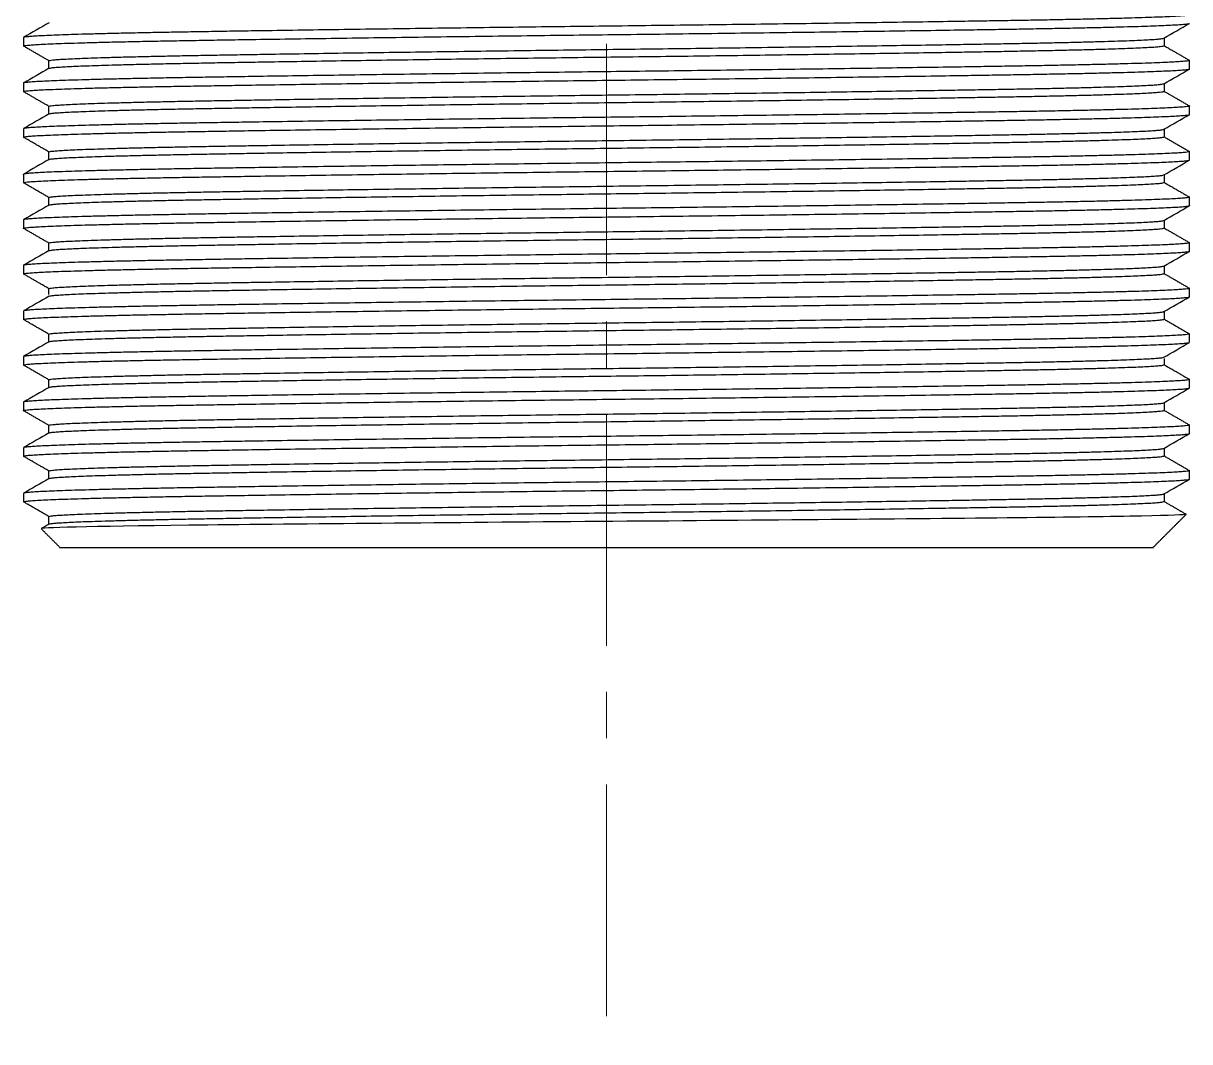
# Model space of a CAD drawing. Header units: millimetres. Extents: x 4812 to 5406, y -603 to -183.
# Drawn here: x 4911.54 to 4943.54, y -560.3 to -532.37 of the extents above; entities that cross this region are included whole.
import ezdxf

# ---------------------------------------------------------------- set-up
doc = ezdxf.new("R2010")
doc.units = ezdxf.units.MM
doc.header["$LTSCALE"] = 0.1
doc.linetypes.add('CENTERX2', pattern=[101.6, 63.5, -12.7, 12.7, -12.7])
doc.layers.get('0').update_dxf_attribs({"lineweight": 13})
doc.layers.add('CENTER', color=1, linetype='CENTERX2', lineweight=15)

msp = doc.modelspace()

# ---------------------------------------------------------------- linework, layer by layer
at = {"lineweight": -3}
for points, weights, knots in [([(4943.54, -532.134), (4943.54, -532.212), (4938.854, -532.29), (4934.167, -532.368), (4927.54, -532.446), (4920.912, -532.525), (4916.226, -532.603), (4911.676, -532.679), (4911.543, -532.755)], [1, 0.923879532511, 1, 0.923879532511, 1, 0.923879532511, 1, 0.925922679783, 0.996023385571], [-53.02302, -53.02302, -53.02302, -39.767265, -39.767265, -26.51151, -26.51151, -13.255755, -13.255755, -0.355797, -0.355797, -0.355797]), ([(4911.54, -532.991), (4911.54, -532.913), (4916.226, -532.835), (4920.912, -532.757), (4927.54, -532.678), (4934.167, -532.6), (4938.854, -532.522), (4943.404, -532.446), (4943.536, -532.37)], [1, 0.923879532512, 1, 0.923879532511, 1, 0.923879532511, 1, 0.925922679783, 0.996023385571], [-53.02302, -53.02302, -53.02302, -39.767265, -39.767265, -26.51151, -26.51151, -13.255755, -13.255755, -0.355797, -0.355797, -0.355797]), ([(4912.24, -533.395), (4912.24, -533.317), (4916.721, -533.239), (4921.202, -533.161), (4927.54, -533.083), (4933.877, -533.004), (4938.359, -532.926), (4942.704, -532.851), (4942.836, -532.774)], [1, 0.923879532512, 1, 0.923879532511, 1, 0.923879532511, 1, 0.926016725123, 0.995845624347], [-50.703592, -50.703592, -50.703592, -38.027694, -38.027694, -25.351796, -25.351796, -12.675898, -12.675898, -0.355894, -0.355894, -0.355894]), ([(4912.243, -533.601), (4912.376, -533.524), (4916.721, -533.449), (4921.202, -533.37), (4927.54, -533.292), (4933.877, -533.214), (4938.359, -533.136), (4942.84, -533.058), (4942.84, -532.98)], [0.995845624346, 0.926016725123, 1, 0.923879532511, 1, 0.923879532511, 1, 0.923879532511, 1], [-50.347698, -50.347698, -50.347698, -38.027694, -38.027694, -25.351796, -25.351796, -12.675898, -12.675898, 0, 0, 0]), ([(4943.54, -533.384), (4943.54, -533.462), (4938.854, -533.54), (4934.167, -533.618), (4927.54, -533.696), (4920.912, -533.775), (4916.226, -533.853), (4911.676, -533.929), (4911.543, -534.005)], [1, 0.923879532511, 1, 0.923879532511, 1, 0.923879532511, 1, 0.925922679783, 0.996023385571], [-53.02302, -53.02302, -53.02302, -39.767265, -39.767265, -26.51151, -26.51151, -13.255755, -13.255755, -0.355797, -0.355797, -0.355797]), ([(4911.54, -534.241), (4911.54, -534.163), (4916.226, -534.085), (4920.912, -534.007), (4927.54, -533.928), (4934.167, -533.85), (4938.854, -533.772), (4943.404, -533.696), (4943.536, -533.62)], [1, 0.923879532511, 1, 0.923879532511, 1, 0.923879532511, 1, 0.925922679783, 0.996023385571], [-53.02302, -53.02302, -53.02302, -39.767265, -39.767265, -26.51151, -26.51151, -13.255755, -13.255755, -0.355797, -0.355797, -0.355797]), ([(4912.24, -534.645), (4912.24, -534.567), (4916.721, -534.489), (4921.202, -534.411), (4927.54, -534.333), (4933.877, -534.254), (4938.359, -534.176), (4942.704, -534.101), (4942.836, -534.024)], [1, 0.923879532511, 1, 0.923879532511, 1, 0.923879532511, 1, 0.926016725123, 0.995845624347], [-50.703592, -50.703592, -50.703592, -38.027694, -38.027694, -25.351796, -25.351796, -12.675898, -12.675898, -0.355894, -0.355894, -0.355894]), ([(4912.243, -534.851), (4912.376, -534.774), (4916.721, -534.699), (4921.202, -534.62), (4927.54, -534.542), (4933.877, -534.464), (4938.359, -534.386), (4942.8, -534.309), (4942.84, -534.231)], [0.995845624347, 0.926016725123, 1, 0.923879532511, 1, 0.923879532511, 1, 0.924505464464, 0.998758430063], [-50.347698, -50.347698, -50.347698, -38.027694, -38.027694, -25.351796, -25.351796, -12.675898, -12.675898, -0.104233, -0.104233, -0.104233]), ([(4943.54, -534.634), (4943.54, -534.712), (4938.854, -534.79), (4934.167, -534.868), (4927.54, -534.946), (4920.912, -535.025), (4916.226, -535.103), (4911.676, -535.179), (4911.543, -535.255)], [1, 0.923879532511, 1, 0.923879532511, 1, 0.923879532511, 1, 0.925922679783, 0.996023385571], [-53.02302, -53.02302, -53.02302, -39.767265, -39.767265, -26.51151, -26.51151, -13.255755, -13.255755, -0.355797, -0.355797, -0.355797]), ([(4911.54, -535.491), (4911.54, -535.413), (4916.226, -535.335), (4920.912, -535.257), (4927.54, -535.178), (4934.167, -535.1), (4938.854, -535.022), (4943.404, -534.946), (4943.536, -534.87)], [1, 0.923879532511, 1, 0.923879532511, 1, 0.923879532511, 1, 0.925922679783, 0.996023385571], [-53.02302, -53.02302, -53.02302, -39.767265, -39.767265, -26.51151, -26.51151, -13.255755, -13.255755, -0.355797, -0.355797, -0.355797]), ([(4912.24, -535.895), (4912.24, -535.817), (4916.721, -535.739), (4921.202, -535.661), (4927.54, -535.583), (4933.877, -535.504), (4938.359, -535.426), (4942.704, -535.351), (4942.836, -535.274)], [1, 0.923879532511, 1, 0.923879532511, 1, 0.923879532511, 1, 0.926016725123, 0.995845624347], [-50.703592, -50.703592, -50.703592, -38.027694, -38.027694, -25.351796, -25.351796, -12.675898, -12.675898, -0.355894, -0.355894, -0.355894]), ([(4912.243, -536.101), (4912.376, -536.024), (4916.721, -535.949), (4921.202, -535.87), (4927.54, -535.792), (4933.877, -535.714), (4938.359, -535.636), (4942.84, -535.558), (4942.84, -535.48)], [0.995845624347, 0.926016725123, 1, 0.923879532511, 1, 0.923879532511, 1, 0.923879532511, 1], [-50.347698, -50.347698, -50.347698, -38.027694, -38.027694, -25.351796, -25.351796, -12.675898, -12.675898, 0, 0, 0]), ([(4943.54, -535.884), (4943.54, -535.962), (4938.854, -536.04), (4934.167, -536.118), (4927.54, -536.196), (4920.912, -536.275), (4916.226, -536.353), (4911.676, -536.429), (4911.543, -536.505)], [1, 0.923879532511, 1, 0.923879532511, 1, 0.923879532511, 1, 0.925922679783, 0.996023385571], [-53.02302, -53.02302, -53.02302, -39.767265, -39.767265, -26.51151, -26.51151, -13.255755, -13.255755, -0.355797, -0.355797, -0.355797]), ([(4911.54, -536.741), (4911.54, -536.663), (4916.226, -536.585), (4920.912, -536.507), (4927.54, -536.428), (4934.167, -536.35), (4938.854, -536.272), (4943.404, -536.196), (4943.536, -536.12)], [1, 0.923879532511, 1, 0.923879532511, 1, 0.923879532511, 1, 0.925922679783, 0.996023385571], [-53.02302, -53.02302, -53.02302, -39.767265, -39.767265, -26.51151, -26.51151, -13.255755, -13.255755, -0.355797, -0.355797, -0.355797]), ([(4912.24, -537.145), (4912.24, -537.067), (4916.721, -536.989), (4921.202, -536.911), (4927.54, -536.833), (4933.877, -536.754), (4938.359, -536.676), (4942.704, -536.601), (4942.836, -536.524)], [1, 0.923879532511, 1, 0.923879532511, 1, 0.923879532511, 1, 0.926016725123, 0.995845624346], [-50.703592, -50.703592, -50.703592, -38.027694, -38.027694, -25.351796, -25.351796, -12.675898, -12.675898, -0.355894, -0.355894, -0.355894]), ([(4912.243, -537.351), (4912.376, -537.274), (4916.721, -537.199), (4921.202, -537.12), (4927.54, -537.042), (4933.877, -536.964), (4938.359, -536.886), (4942.84, -536.808), (4942.84, -536.73)], [0.995845624346, 0.926016725123, 1, 0.923879532511, 1, 0.923879532511, 1, 0.923879532511, 1], [-50.347698, -50.347698, -50.347698, -38.027694, -38.027694, -25.351796, -25.351796, -12.675898, -12.675898, 0, 0, 0]), ([(4911.54, -537.991), (4911.54, -537.913), (4916.226, -537.835), (4920.912, -537.757), (4927.54, -537.678), (4934.167, -537.6), (4938.854, -537.522), (4943.404, -537.446), (4943.536, -537.37)], [1, 0.923879532511, 1, 0.923879532511, 1, 0.923879532511, 1, 0.925922679783, 0.996023385571], [-53.02302, -53.02302, -53.02302, -39.767265, -39.767265, -26.51151, -26.51151, -13.255755, -13.255755, -0.355797, -0.355797, -0.355797]), ([(4943.54, -537.134), (4943.54, -537.212), (4938.854, -537.29), (4934.167, -537.368), (4927.54, -537.446), (4920.912, -537.525), (4916.226, -537.603), (4911.676, -537.679), (4911.543, -537.755)], [1, 0.923879532511, 1, 0.923879532511, 1, 0.923879532511, 1, 0.925922679783, 0.996023385571], [-53.02302, -53.02302, -53.02302, -39.767265, -39.767265, -26.51151, -26.51151, -13.255755, -13.255755, -0.355797, -0.355797, -0.355797]), ([(4912.24, -538.395), (4912.24, -538.317), (4916.721, -538.239), (4921.202, -538.161), (4927.54, -538.083), (4933.877, -538.004), (4938.359, -537.926), (4942.704, -537.851), (4942.836, -537.774)], [1, 0.923879532511, 1, 0.923879532511, 1, 0.923879532511, 1, 0.926016725123, 0.995845624347], [-50.703592, -50.703592, -50.703592, -38.027694, -38.027694, -25.351796, -25.351796, -12.675898, -12.675898, -0.355894, -0.355894, -0.355894]), ([(4912.243, -538.601), (4912.376, -538.524), (4916.721, -538.449), (4921.202, -538.37), (4927.54, -538.292), (4933.877, -538.214), (4938.359, -538.136), (4942.84, -538.058), (4942.84, -537.98)], [0.995845624346, 0.926016725123, 1, 0.923879532511, 1, 0.923879532511, 1, 0.923879532511, 1], [-50.347698, -50.347698, -50.347698, -38.027694, -38.027694, -25.351796, -25.351796, -12.675898, -12.675898, 0, 0, 0]), ([(4911.54, -539.241), (4911.54, -539.163), (4916.226, -539.085), (4920.912, -539.007), (4927.54, -538.928), (4934.167, -538.85), (4938.854, -538.772), (4943.404, -538.696), (4943.536, -538.62)], [1, 0.923879532511, 1, 0.923879532511, 1, 0.923879532511, 1, 0.925922679783, 0.996023385571], [-53.02302, -53.02302, -53.02302, -39.767265, -39.767265, -26.51151, -26.51151, -13.255755, -13.255755, -0.355797, -0.355797, -0.355797]), ([(4943.54, -538.384), (4943.54, -538.462), (4938.854, -538.54), (4934.167, -538.618), (4927.54, -538.696), (4920.912, -538.775), (4916.226, -538.853), (4911.676, -538.929), (4911.543, -539.005)], [1, 0.923879532511, 1, 0.923879532511, 1, 0.923879532511, 1, 0.925922679783, 0.996023385571], [-53.02302, -53.02302, -53.02302, -39.767265, -39.767265, -26.51151, -26.51151, -13.255755, -13.255755, -0.355797, -0.355797, -0.355797]), ([(4912.24, -539.645), (4912.24, -539.567), (4916.721, -539.489), (4921.202, -539.411), (4927.54, -539.333), (4933.877, -539.254), (4938.359, -539.176), (4942.704, -539.101), (4942.836, -539.024)], [1, 0.923879532511, 1, 0.923879532511, 1, 0.923879532511, 1, 0.926016725123, 0.995845624346], [-50.703592, -50.703592, -50.703592, -38.027694, -38.027694, -25.351796, -25.351796, -12.675898, -12.675898, -0.355894, -0.355894, -0.355894]), ([(4912.243, -539.851), (4912.376, -539.774), (4916.721, -539.699), (4921.202, -539.62), (4927.54, -539.542), (4933.877, -539.464), (4938.359, -539.386), (4942.84, -539.308), (4942.84, -539.23)], [0.995845624346, 0.926016725123, 1, 0.923879532511, 1, 0.923879532511, 1, 0.923879532511, 1], [-50.347698, -50.347698, -50.347698, -38.027694, -38.027694, -25.351796, -25.351796, -12.675898, -12.675898, 0, 0, 0]), ([(4911.54, -540.491), (4911.54, -540.413), (4916.226, -540.335), (4920.912, -540.257), (4927.54, -540.178), (4934.167, -540.1), (4938.854, -540.022), (4943.404, -539.946), (4943.536, -539.87)], [1, 0.923879532511, 1, 0.923879532511, 1, 0.923879532511, 1, 0.925922679783, 0.996023385571], [-53.02302, -53.02302, -53.02302, -39.767265, -39.767265, -26.51151, -26.51151, -13.255755, -13.255755, -0.355797, -0.355797, -0.355797]), ([(4943.54, -539.634), (4943.54, -539.712), (4938.854, -539.79), (4934.167, -539.868), (4927.54, -539.946), (4920.912, -540.025), (4916.226, -540.103), (4911.676, -540.179), (4911.543, -540.255)], [1, 0.923879532511, 1, 0.923879532511, 1, 0.923879532511, 1, 0.925922679783, 0.996023385571], [-53.02302, -53.02302, -53.02302, -39.767265, -39.767265, -26.51151, -26.51151, -13.255755, -13.255755, -0.355797, -0.355797, -0.355797]), ([(4912.24, -540.895), (4912.24, -540.817), (4916.721, -540.739), (4921.202, -540.661), (4927.54, -540.583), (4933.877, -540.504), (4938.359, -540.426), (4942.704, -540.351), (4942.836, -540.274)], [1, 0.923879532511, 1, 0.923879532511, 1, 0.923879532511, 1, 0.926016725123, 0.995845624347], [-50.703592, -50.703592, -50.703592, -38.027694, -38.027694, -25.351796, -25.351796, -12.675898, -12.675898, -0.355894, -0.355894, -0.355894]), ([(4912.243, -541.101), (4912.376, -541.024), (4916.721, -540.949), (4921.202, -540.87), (4927.54, -540.792), (4933.877, -540.714), (4938.359, -540.636), (4942.84, -540.558), (4942.84, -540.48)], [0.995845624347, 0.926016725123, 1, 0.923879532511, 1, 0.923879532511, 1, 0.923879532511, 1], [-50.347698, -50.347698, -50.347698, -38.027694, -38.027694, -25.351796, -25.351796, -12.675898, -12.675898, 0, 0, 0]), ([(4943.54, -540.884), (4943.54, -540.962), (4938.854, -541.04), (4934.167, -541.118), (4927.54, -541.196), (4920.912, -541.275), (4916.226, -541.353), (4911.676, -541.429), (4911.543, -541.505)], [1, 0.923879532511, 1, 0.923879532511, 1, 0.923879532511, 1, 0.925922679783, 0.996023385571], [-53.02302, -53.02302, -53.02302, -39.767265, -39.767265, -26.51151, -26.51151, -13.255755, -13.255755, -0.355797, -0.355797, -0.355797]), ([(4911.54, -541.741), (4911.54, -541.663), (4916.226, -541.585), (4920.912, -541.507), (4927.54, -541.428), (4934.167, -541.35), (4938.854, -541.272), (4943.404, -541.196), (4943.536, -541.12)], [1, 0.923879532511, 1, 0.923879532511, 1, 0.923879532511, 1, 0.925922679783, 0.996023385571], [-53.02302, -53.02302, -53.02302, -39.767265, -39.767265, -26.51151, -26.51151, -13.255755, -13.255755, -0.355797, -0.355797, -0.355797]), ([(4912.24, -542.145), (4912.24, -542.067), (4916.721, -541.989), (4921.202, -541.911), (4927.54, -541.833), (4933.877, -541.754), (4938.359, -541.676), (4942.704, -541.601), (4942.836, -541.524)], [1, 0.923879532511, 1, 0.923879532511, 1, 0.923879532511, 1, 0.926016725123, 0.995845624347], [-50.703592, -50.703592, -50.703592, -38.027694, -38.027694, -25.351796, -25.351796, -12.675898, -12.675898, -0.355894, -0.355894, -0.355894]), ([(4912.243, -542.351), (4912.376, -542.274), (4916.721, -542.199), (4921.202, -542.12), (4927.54, -542.042), (4933.877, -541.964), (4938.359, -541.886), (4942.84, -541.808), (4942.84, -541.73)], [0.995845624346, 0.926016725123, 1, 0.923879532511, 1, 0.923879532511, 1, 0.923879532511, 1], [-50.347698, -50.347698, -50.347698, -38.027694, -38.027694, -25.351796, -25.351796, -12.675898, -12.675898, 0, 0, 0]), ([(4943.54, -542.134), (4943.54, -542.212), (4938.854, -542.29), (4934.167, -542.368), (4927.54, -542.446), (4920.912, -542.525), (4916.226, -542.603), (4911.676, -542.679), (4911.543, -542.755)], [1, 0.923879532511, 1, 0.923879532511, 1, 0.923879532511, 1, 0.925922679783, 0.996023385571], [-53.02302, -53.02302, -53.02302, -39.767265, -39.767265, -26.51151, -26.51151, -13.255755, -13.255755, -0.355797, -0.355797, -0.355797]), ([(4911.54, -542.991), (4911.54, -542.913), (4916.226, -542.835), (4920.912, -542.757), (4927.54, -542.678), (4934.167, -542.6), (4938.854, -542.522), (4943.404, -542.446), (4943.536, -542.37)], [1, 0.923879532511, 1, 0.923879532511, 1, 0.923879532511, 1, 0.925922679783, 0.996023385571], [-53.02302, -53.02302, -53.02302, -39.767265, -39.767265, -26.51151, -26.51151, -13.255755, -13.255755, -0.355797, -0.355797, -0.355797]), ([(4912.24, -543.395), (4912.24, -543.317), (4916.721, -543.239), (4921.202, -543.161), (4927.54, -543.083), (4933.877, -543.004), (4938.359, -542.926), (4942.704, -542.851), (4942.836, -542.774)], [1, 0.923879532511, 1, 0.923879532511, 1, 0.923879532511, 1, 0.926016725123, 0.995845624346], [-50.703592, -50.703592, -50.703592, -38.027694, -38.027694, -25.351796, -25.351796, -12.675898, -12.675898, -0.355894, -0.355894, -0.355894]), ([(4912.243, -543.601), (4912.376, -543.524), (4916.721, -543.449), (4921.202, -543.37), (4927.54, -543.292), (4933.877, -543.214), (4938.359, -543.136), (4942.84, -543.058), (4942.84, -542.98)], [0.995845624347, 0.926016725123, 1, 0.923879532511, 1, 0.923879532511, 1, 0.923879532511, 1], [-50.347698, -50.347698, -50.347698, -38.027694, -38.027694, -25.351796, -25.351796, -12.675898, -12.675898, 0, 0, 0]), ([(4943.54, -543.384), (4943.54, -543.462), (4938.854, -543.54), (4934.167, -543.618), (4927.54, -543.696), (4920.912, -543.775), (4916.226, -543.853), (4911.676, -543.929), (4911.543, -544.005)], [1, 0.923879532511, 1, 0.923879532511, 1, 0.923879532511, 1, 0.925922679783, 0.996023385571], [-53.02302, -53.02302, -53.02302, -39.767265, -39.767265, -26.51151, -26.51151, -13.255755, -13.255755, -0.355797, -0.355797, -0.355797]), ([(4911.54, -544.241), (4911.54, -544.163), (4916.226, -544.085), (4920.912, -544.007), (4927.54, -543.928), (4934.167, -543.85), (4938.854, -543.772), (4943.404, -543.696), (4943.536, -543.62)], [1, 0.923879532511, 1, 0.923879532511, 1, 0.923879532511, 1, 0.925922679783, 0.996023385571], [-53.02302, -53.02302, -53.02302, -39.767265, -39.767265, -26.51151, -26.51151, -13.255755, -13.255755, -0.355797, -0.355797, -0.355797]), ([(4912.24, -544.645), (4912.24, -544.567), (4916.721, -544.489), (4921.202, -544.411), (4927.54, -544.333), (4933.877, -544.254), (4938.359, -544.176), (4942.704, -544.101), (4942.836, -544.024)], [1, 0.923879532511, 1, 0.923879532511, 1, 0.923879532511, 1, 0.926016725123, 0.995845624346], [-50.703592, -50.703592, -50.703592, -38.027694, -38.027694, -25.351796, -25.351796, -12.675898, -12.675898, -0.355894, -0.355894, -0.355894]), ([(4912.243, -544.851), (4912.376, -544.774), (4916.721, -544.699), (4921.202, -544.62), (4927.54, -544.542), (4933.877, -544.464), (4938.359, -544.386), (4942.84, -544.308), (4942.84, -544.23)], [0.995845624347, 0.926016725123, 1, 0.923879532511, 1, 0.923879532511, 1, 0.923879532511, 1], [-50.347698, -50.347698, -50.347698, -38.027694, -38.027694, -25.351796, -25.351796, -12.675898, -12.675898, 0, 0, 0]), ([(4943.54, -544.634), (4943.54, -544.712), (4938.854, -544.79), (4934.167, -544.868), (4927.54, -544.946), (4920.912, -545.025), (4916.226, -545.103), (4911.676, -545.179), (4911.543, -545.255)], [1, 0.923879532511, 1, 0.923879532511, 1, 0.923879532511, 1, 0.925922679783, 0.996023385571], [-53.02302, -53.02302, -53.02302, -39.767265, -39.767265, -26.51151, -26.51151, -13.255755, -13.255755, -0.355797, -0.355797, -0.355797]), ([(4911.54, -545.491), (4911.54, -545.413), (4916.226, -545.335), (4920.912, -545.257), (4927.54, -545.178), (4934.167, -545.1), (4938.854, -545.022), (4943.404, -544.946), (4943.536, -544.87)], [1, 0.923879532511, 1, 0.923879532511, 1, 0.923879532511, 1, 0.925922679783, 0.996023385571], [-53.02302, -53.02302, -53.02302, -39.767265, -39.767265, -26.51151, -26.51151, -13.255755, -13.255755, -0.355797, -0.355797, -0.355797]), ([(4912.24, -545.895), (4912.24, -545.817), (4916.721, -545.739), (4921.202, -545.661), (4927.54, -545.583), (4933.877, -545.504), (4938.359, -545.426), (4942.704, -545.351), (4942.836, -545.274)], [1, 0.923879532511, 1, 0.923879532511, 1, 0.923879532511, 1, 0.926016725123, 0.995845624347], [-50.703592, -50.703592, -50.703592, -38.027694, -38.027694, -25.351796, -25.351796, -12.675898, -12.675898, -0.355894, -0.355894, -0.355894]), ([(4912.243, -546.101), (4912.376, -546.024), (4916.721, -545.949), (4921.202, -545.87), (4927.54, -545.792), (4933.877, -545.714), (4938.359, -545.636), (4942.84, -545.558), (4942.84, -545.48)], [0.995845624347, 0.926016725123, 1, 0.923879532511, 1, 0.923879532511, 1, 0.923879532511, 1], [-50.347698, -50.347698, -50.347698, -38.027694, -38.027694, -25.351796, -25.351796, -12.675898, -12.675898, 0, 0, 0]), ([(4912.54, -546.741), (4912.54, -546.741), (4927.54, -546.741), (4942.54, -546.741), (4942.54, -546.741)], [1, 0.707106781187, 1, 0.707106781187, 1], [0, 0, 0, 23.561945, 23.561945, 47.12389, 47.12389, 47.12389])]:
    msp.add_rational_spline(points, weights, degree=2, knots=knots, dxfattribs=at)
for points, degree in [([(4912.243, -532.351), (4912.01, -532.486), (4911.777, -532.62), (4911.543, -532.755)], 3), ([(4942.836, -532.774), (4943.07, -532.639), (4943.303, -532.505), (4943.536, -532.37)], 3), ([(4911.54, -532.759), (4911.54, -532.875), (4911.54, -532.991)], 2), ([(4942.84, -532.781), (4942.84, -532.88), (4942.84, -532.98)], 2), ([(4912.24, -533.395), (4911.89, -533.193), (4911.54, -532.991)], 2), ([(4942.84, -532.98), (4943.19, -533.182), (4943.54, -533.384)], 2), ([(4912.24, -533.605), (4912.24, -533.5), (4912.24, -533.395)], 2), ([(4943.54, -533.616), (4943.54, -533.5), (4943.54, -533.384)], 2), ([(4912.243, -533.601), (4912.01, -533.736), (4911.777, -533.87), (4911.543, -534.005)], 3), ([(4942.836, -534.024), (4943.07, -533.889), (4943.303, -533.755), (4943.536, -533.62)], 3), ([(4911.54, -534.009), (4911.54, -534.125), (4911.54, -534.241)], 2), ([(4942.84, -534.02), (4942.84, -534.125), (4942.84, -534.23)], 2), ([(4912.24, -534.645), (4911.89, -534.443), (4911.54, -534.241)], 2), ([(4942.84, -534.23), (4943.19, -534.432), (4943.54, -534.634)], 2), ([(4912.24, -534.855), (4912.24, -534.75), (4912.24, -534.645)], 2), ([(4943.54, -534.866), (4943.54, -534.75), (4943.54, -534.634)], 2), ([(4912.243, -534.851), (4912.01, -534.986), (4911.777, -535.12), (4911.543, -535.255)], 3), ([(4942.836, -535.274), (4943.07, -535.139), (4943.303, -535.005), (4943.536, -534.87)], 3), ([(4911.54, -535.259), (4911.54, -535.375), (4911.54, -535.491)], 2), ([(4942.84, -535.27), (4942.84, -535.375), (4942.84, -535.48)], 2), ([(4912.24, -535.895), (4911.89, -535.693), (4911.54, -535.491)], 2), ([(4942.84, -535.48), (4943.19, -535.682), (4943.54, -535.884)], 2), ([(4912.243, -536.101), (4912.01, -536.236), (4911.777, -536.37), (4911.543, -536.505)], 3), ([(4912.24, -536.105), (4912.24, -536), (4912.24, -535.895)], 2), ([(4943.54, -536.116), (4943.54, -536), (4943.54, -535.884)], 2), ([(4942.836, -536.524), (4943.07, -536.389), (4943.303, -536.255), (4943.536, -536.12)], 3), ([(4911.54, -536.509), (4911.542, -536.508), (4911.544, -536.507)], 2), ([(4911.54, -536.509), (4911.54, -536.625), (4911.54, -536.741)], 2), ([(4912.24, -537.145), (4911.89, -536.943), (4911.54, -536.741)], 2), ([(4942.84, -536.52), (4942.84, -536.625), (4942.84, -536.73)], 2), ([(4942.84, -536.73), (4943.19, -536.932), (4943.54, -537.134)], 2), ([(4912.243, -537.351), (4912.01, -537.486), (4911.777, -537.62), (4911.543, -537.755)], 3), ([(4912.24, -537.355), (4912.24, -537.25), (4912.24, -537.145)], 2), ([(4942.836, -537.774), (4943.07, -537.639), (4943.303, -537.505), (4943.536, -537.37)], 3), ([(4943.54, -537.366), (4943.533, -537.37), (4943.527, -537.373)], 2), ([(4943.54, -537.366), (4943.54, -537.25), (4943.54, -537.134)], 2), ([(4911.54, -537.759), (4911.54, -537.875), (4911.54, -537.991)], 2), ([(4912.24, -538.395), (4911.89, -538.193), (4911.54, -537.991)], 2), ([(4942.84, -537.77), (4942.84, -537.875), (4942.84, -537.98)], 2), ([(4942.84, -537.98), (4943.19, -538.182), (4943.54, -538.384)], 2), ([(4912.243, -538.601), (4912.01, -538.736), (4911.777, -538.87), (4911.543, -539.005)], 3), ([(4912.24, -538.605), (4912.24, -538.5), (4912.24, -538.395)], 2), ([(4942.836, -539.024), (4943.07, -538.889), (4943.303, -538.755), (4943.536, -538.62)], 3), ([(4943.54, -538.616), (4943.54, -538.5), (4943.54, -538.384)], 2), ([(4911.54, -539.009), (4911.54, -539.125), (4911.54, -539.241)], 2), ([(4912.24, -539.645), (4911.89, -539.443), (4911.54, -539.241)], 2), ([(4942.84, -539.02), (4942.84, -539.125), (4942.84, -539.23)], 2), ([(4942.84, -539.23), (4943.19, -539.432), (4943.54, -539.634)], 2), ([(4912.243, -539.851), (4912.01, -539.986), (4911.777, -540.12), (4911.543, -540.255)], 3), ([(4912.24, -539.806), (4912.24, -539.726), (4912.24, -539.645)], 2), ([(4942.836, -540.274), (4943.07, -540.139), (4943.303, -540.005), (4943.536, -539.87)], 3), ([(4943.54, -539.866), (4943.54, -539.75), (4943.54, -539.634)], 2), ([(4911.54, -540.259), (4911.54, -540.375), (4911.54, -540.491)], 2), ([(4912.24, -540.895), (4911.89, -540.693), (4911.54, -540.491)], 2), ([(4942.84, -540.27), (4942.84, -540.375), (4942.84, -540.48)], 2), ([(4942.84, -540.48), (4943.19, -540.682), (4943.54, -540.884)], 2), ([(4912.24, -541.105), (4912.24, -541), (4912.24, -540.895)], 2), ([(4943.54, -541.116), (4943.54, -541), (4943.54, -540.884)], 2), ([(4912.243, -541.101), (4912.01, -541.236), (4911.777, -541.37), (4911.543, -541.505)], 3), ([(4942.836, -541.524), (4943.07, -541.389), (4943.303, -541.255), (4943.536, -541.12)], 3), ([(4911.54, -541.509), (4911.54, -541.625), (4911.54, -541.741)], 2), ([(4912.24, -542.145), (4911.89, -541.943), (4911.54, -541.741)], 2), ([(4942.84, -541.563), (4942.84, -541.647), (4942.84, -541.73)], 2), ([(4942.84, -541.73), (4943.19, -541.932), (4943.54, -542.134)], 2), ([(4912.24, -542.355), (4912.24, -542.25), (4912.24, -542.145)], 2), ([(4943.54, -542.366), (4943.54, -542.25), (4943.54, -542.134)], 2), ([(4912.243, -542.351), (4912.01, -542.486), (4911.777, -542.62), (4911.543, -542.755)], 3), ([(4942.836, -542.774), (4943.07, -542.639), (4943.303, -542.505), (4943.536, -542.37)], 3), ([(4911.54, -542.759), (4911.54, -542.875), (4911.54, -542.991)], 2), ([(4942.84, -542.77), (4942.84, -542.875), (4942.84, -542.98)], 2), ([(4912.24, -543.395), (4911.89, -543.193), (4911.54, -542.991)], 2), ([(4942.84, -542.98), (4943.19, -543.182), (4943.54, -543.384)], 2), ([(4912.24, -543.605), (4912.24, -543.5), (4912.24, -543.395)], 2), ([(4943.54, -543.616), (4943.54, -543.5), (4943.54, -543.384)], 2), ([(4912.243, -543.601), (4912.01, -543.736), (4911.777, -543.87), (4911.543, -544.005)], 3), ([(4942.836, -544.024), (4943.07, -543.889), (4943.303, -543.755), (4943.536, -543.62)], 3), ([(4911.54, -544.009), (4911.54, -544.125), (4911.54, -544.241)], 2), ([(4942.84, -544.02), (4942.84, -544.125), (4942.84, -544.23)], 2), ([(4912.24, -544.645), (4911.89, -544.443), (4911.54, -544.241)], 2), ([(4942.84, -544.23), (4943.19, -544.432), (4943.54, -544.634)], 2), ([(4912.24, -544.855), (4912.24, -544.75), (4912.24, -544.645)], 2), ([(4943.54, -544.866), (4943.54, -544.75), (4943.54, -544.634)], 2), ([(4912.243, -544.851), (4912.01, -544.986), (4911.777, -545.12), (4911.543, -545.255)], 3), ([(4942.836, -545.274), (4943.07, -545.139), (4943.303, -545.005), (4943.536, -544.87)], 3), ([(4911.54, -545.259), (4911.54, -545.375), (4911.54, -545.491)], 2), ([(4942.84, -545.27), (4942.84, -545.375), (4942.84, -545.48)], 2), ([(4912.24, -545.895), (4911.89, -545.693), (4911.54, -545.491)], 2), ([(4942.84, -545.48), (4943.144, -545.656), (4943.449, -545.832)], 2), ([(4912.24, -546.105), (4912.24, -546), (4912.24, -545.895)], 2), ([(4942.54, -546.741), (4942.994, -546.286), (4943.449, -545.832)], 2), ([(4912.027, -546.228), (4912.283, -546.484), (4912.54, -546.741)], 2), ([(4912.243, -546.101), (4912.171, -546.142), (4912.1, -546.184), (4912.028, -546.225)], 3)]:
    msp.add_open_spline(points, degree=degree, dxfattribs=at)
msp.add_open_spline([(4943.449, -545.832), (4943.434, -545.847), (4943.017, -545.864), (4941.424, -545.897), (4940.258, -545.914), (4935.906, -545.961), (4931.81, -545.997), (4923.622, -546.06), (4919.53, -546.096), (4913.749, -546.159), (4912.084, -546.194), (4912.028, -546.225)], degree=3, knots=[0, 0, 0, 0, 6.297816, 6.297816, 12.595633, 12.595633, 25.191266, 25.191266, 37.786898, 37.786898, 50.04914, 50.04914, 50.04914, 50.04914], dxfattribs=at)
at = {"layer": 'CENTER'}
msp.add_line((4927.54, -502.446), (4927.54, -560.296), dxfattribs=at)

doc.saveas('drawing.dxf')
